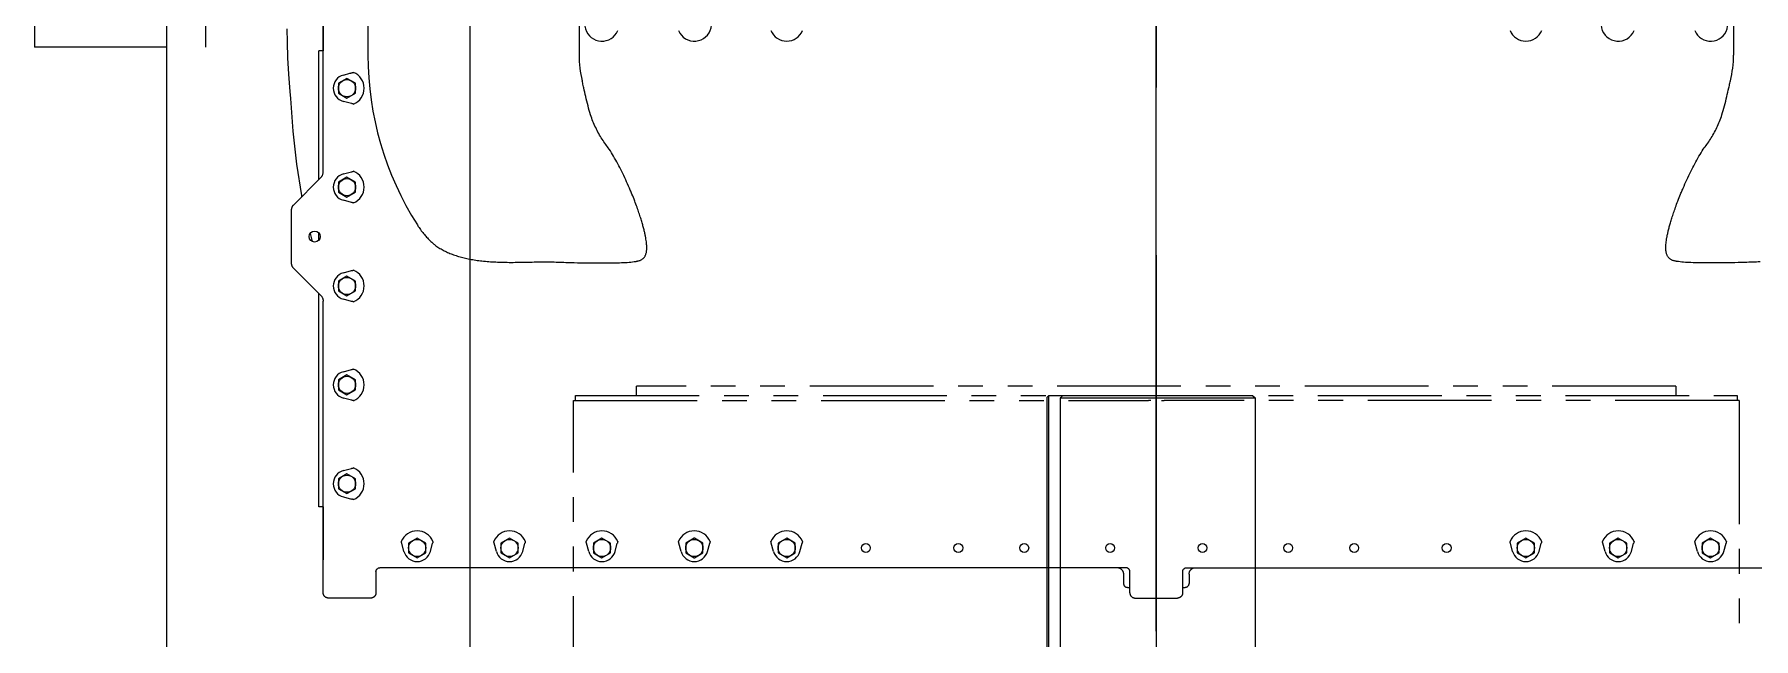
# Model space of a CAD drawing. Header units: millimetres. Extents: x 156850 to 204135, y 56350 to 74150.
# Drawn here: x 168550 to 169853, y 59748 to 60207 of the extents above; entities that cross this region are included whole.
import ezdxf

# ---------------------------------------------------------------- set-up
doc = ezdxf.new("R2010")
doc.units = ezdxf.units.MM
doc.header["$LTSCALE"] = 150
doc.linetypes.add('X-2F-PLAN$0$CENTER', pattern=[2, 1.25, -0.25, 0.25, -0.25])
doc.linetypes.add('X-2F-PLAN$0$PHANTOM2', pattern=[1.25, 0.625, -0.125, 0.125, -0.125, 0.125, -0.125])
doc.layers.add('-----33 Equipment', color=5, linetype='Continuous')

# ---------------------------------------------------------------- blocks, each defined once
blk = doc.blocks.new('X-2F-PLAN$0$A$C73FA2420')
at = {"color": 0, "linetype": 'Continuous'}
for p, q in [((254.4407061103266, 1471.230347391625), (275.512777594151, 1492.302418875392)), ((278.3402354875579, 1493.473590281908), (320.0276625137776, 1493.473590281908)), ((322.8551204071846, 1492.302418875392), (343.9271918908926, 1471.230347391625)), ((409.2064323804807, 1494.709055212792), (403.7903944135178, 1494.351781042817)), ((434.6470259559574, 1496.428880447289), (422.3596891531488, 1495.680108647794)), ((94.17534900072496, 1472.823448121897), (256.0338068406563, 1472.823448121897)), ((94.17534900072496, 1469.473590281908), (94.17534900072496, 1472.823448121897)), ((301.4919498034287, 1479.444553350098), (295.399336854578, 1477.734153960017)), ((296.3983671878232, 1472.823448121897), (301.9695308135124, 1472.823448121897)), ((342.3340911606792, 1472.823448121897), (440.175349000725, 1472.823448121897)), ((440.175349000725, 1469.473590281908), (440.175349000725, 1472.823448121897)), ((24.98394900071435, 1433.472219581774), (24.98394900071435, 1465.474960981926)), ((28.98257830052171, 1469.473590281908), (250.1995192702161, 1469.473590281908)), ((94.17534900072496, 1469.477610281901), (54.16124141553883, 1469.477610281901)), ((348.1683787311194, 1469.473590281908), (470.3856623757165, 1469.473590281908)), ((469.2066565857967, 1469.477610281901), (440.175349000725, 1469.477610281901)), ((101.6866604994284, 1454.132375662273), (100.0148104885593, 1447.892946479493)), ((107.9256125694374, 1457.94298063108), (104.1839551826706, 1451.462239932618)), ((104.1839551826706, 1451.44298063108), (107.9256125694374, 1444.962239932618)), ((115.4256063874345, 1457.952610281878), (107.942291613901, 1457.952610281878)), ((119.1839428186649, 1451.462239932618), (115.4422854318982, 1457.94298063108)), ((115.4422854318982, 1444.962239932618), (119.1839428186649, 1451.44298063108)), ((121.6812375020236, 1454.132375662273), (123.3530875127763, 1447.892946479493)), ((175.0148104885593, 1447.892946479493), (176.6866604994284, 1454.132375662273)), ((182.9256125694374, 1457.94298063108), (179.1839551826706, 1451.462239932618)), ((179.1839551826706, 1451.44298063108), (182.9256125694374, 1444.962239932618)), ((190.4256063874345, 1457.952610281878), (182.942291613901, 1457.952610281878)), ((194.1839428186649, 1451.462239932618), (190.4422854318982, 1457.94298063108)), ((190.4422854318982, 1444.962239932618), (194.1839428186649, 1451.44298063108)), ((196.6812375020236, 1454.132375662273), (198.3530875127763, 1447.892946479493)), ((250.0148104885593, 1447.892946479493), (251.6866604994284, 1454.132375662273)), ((257.9256125694374, 1457.94298063108), (254.1839551826706, 1451.462239932618)), ((254.1839551826706, 1451.44298063108), (257.9256125694374, 1444.962239932618)), ((265.4256063874345, 1457.952610281878), (257.942291613901, 1457.952610281878)), ((269.1839428186649, 1451.462239932618), (265.4422854318982, 1457.94298063108)), ((265.4422854318982, 1444.962239932618), (269.1839428186649, 1451.44298063108)), ((271.6812375020236, 1454.132375662273), (273.3530875127763, 1447.892946479493)), ((325.0148104885593, 1447.892946479493), (326.6866604994284, 1454.132375662273)), ((332.9256125694374, 1457.94298063108), (329.1839551826706, 1451.462239932618)), ((329.1839551826706, 1451.44298063108), (332.9256125694374, 1444.962239932618)), ((340.4256063874345, 1457.952610281878), (332.942291613901, 1457.952610281878)), ((344.1839428186649, 1451.462239932618), (340.4422854318982, 1457.94298063108)), ((340.4422854318982, 1444.962239932618), (344.1839428186649, 1451.44298063108)), ((346.6812375020236, 1454.132375662273), (348.3530875127763, 1447.892946479493)), ((400.0148104885593, 1447.892946479493), (401.6866604994284, 1454.132375662273)), ((407.9256125694374, 1457.94298063108), (404.1839551826706, 1451.462239932618)), ((404.1839551826706, 1451.44298063108), (407.9256125694374, 1444.962239932618)), ((415.4256063874345, 1457.952610281878), (407.942291613901, 1457.952610281878)), ((419.1839428186649, 1451.462239932618), (415.4422854318982, 1457.94298063108)), ((415.4422854318982, 1444.962239932618), (419.1839428186649, 1451.44298063108)), ((421.6812375020236, 1454.132375662273), (422.9938691396965, 1449.233567698917)), ((107.942291613901, 1444.952610281878), (115.4256063874345, 1444.952610281878)), ((182.942291613901, 1444.952610281878), (190.4256063874345, 1444.952610281878)), ((257.942291613901, 1444.952610281878), (265.4256063874345, 1444.952610281878)), ((332.942291613901, 1444.952610281878), (340.4256063874345, 1444.952610281878)), ((407.942291613901, 1444.952610281878), (415.4256063874345, 1444.952610281878)), ((460.7440007281257, 1435.580194746319), (436.7352989717619, 1435.580196279916)), ((44.98497702577151, 1429.473590281908), (28.98257830052171, 1429.473590281908)), ((47.98394900071435, 861.2765822567744), (47.98394900071435, 1426.474618306907)), ((60.30518362030853, 1408.275898783177), (66.54233509092592, 1409.947138482821)), ((59.22561256948393, 1404.767980631092), (55.48395518271718, 1398.28723993263)), ((55.48395518271718, 1398.267980631092), (59.22561256948393, 1391.78723993263)), ((66.7256063874811, 1404.77761028189), (59.24229161383118, 1404.77761028189)), ((70.48394281871151, 1398.28723993263), (66.74228543182835, 1404.767980631092)), ((66.74228543182835, 1391.78723993263), (70.48394281871151, 1398.267980631092)), ((59.24229161383118, 1391.77761028189), (66.7256063874811, 1391.77761028189)), ((60.30518362030853, 1388.281321780523), (66.54582523414865, 1386.609146899777)), ((59.22561256948393, 1334.767980631092), (55.48395518271718, 1328.28723993263)), ((66.7256063874811, 1334.77761028189), (59.24229161383118, 1334.77761028189)), ((60.30518362030853, 1338.275898783177), (66.54233509092592, 1339.947138482821)), ((70.48394281871151, 1328.28723993263), (66.74228543182835, 1334.767980631092)), ((55.48395518271718, 1328.267980631092), (59.22561256948393, 1321.78723993263)), ((59.24229161383118, 1321.77761028189), (66.7256063874811, 1321.77761028189)), ((60.30518362030853, 1318.281321780523), (66.54582523414865, 1316.609146899777)), ((66.74228543182835, 1321.78723993263), (70.48394281871151, 1328.267980631092)), ((59.22561256948393, 1264.767980631092), (55.48395518271718, 1258.28723993263)), ((66.7256063874811, 1264.77761028189), (59.24229161383118, 1264.77761028189)), ((60.30518362030853, 1268.275898783177), (66.54233509092592, 1269.947138482821)), ((70.48394281871151, 1258.28723993263), (66.74228543182835, 1264.767980631092)), ((460.7440007281257, 1275.635026058997), (436.7352989717619, 1275.63502428378)), ((55.48395518271718, 1258.267980631092), (59.22561256948393, 1251.78723993263)), ((59.24229161383118, 1251.77761028189), (66.7256063874811, 1251.77761028189)), ((66.74228543182835, 1251.78723993263), (70.48394281871151, 1258.267980631092)), ((60.30518362030853, 1248.281321780523), (66.54582523414865, 1246.609146899777)), ((60.30518362030853, 1198.275898783177), (66.54233509092592, 1199.947138482821)), ((59.22561256948393, 1194.767980631092), (55.48395518271718, 1188.28723993263)), ((55.48395518271718, 1188.267980631092), (59.22561256948393, 1181.78723993263)), ((66.7256063874811, 1194.77761028189), (59.24229161383118, 1194.77761028189)), ((70.48394281871151, 1188.28723993263), (66.74228543182835, 1194.767980631092)), ((66.74228543182835, 1181.78723993263), (70.48394281871151, 1188.267980631092)), ((59.24229161383118, 1181.77761028189), (66.7256063874811, 1181.77761028189)), ((60.30518362030853, 1178.281321780523), (66.54582523414865, 1176.609146899777)), ((59.22561256948393, 1124.767980631092), (55.48395518271718, 1118.28723993263)), ((66.7256063874811, 1124.77761028189), (59.24229161383118, 1124.77761028189)), ((60.30518362030853, 1128.275898783177), (66.54233509092592, 1129.947138482821)), ((70.48394281871151, 1118.28723993263), (66.74228543182835, 1124.767980631092)), ((55.48395518271718, 1118.267980631092), (59.22561256948393, 1111.78723993263)), ((59.24229161383118, 1111.77761028189), (66.7256063874811, 1111.77761028189)), ((60.30518362030853, 1108.281321780523), (66.54582523414865, 1106.609146899777)), ((66.74228543182835, 1111.78723993263), (70.48394281871151, 1118.267980631092)), ((33.12358952010982, 860.1384266769746), (33.12358952010982, 858.2776102818898)), ((43.12435104430187, 863.1379697623779), (36.1231326055713, 863.1379697623779)), ((24.98394900071435, 854.2789809819078), (24.98394900071435, 822.2762395818136)), ((28.98257830052171, 858.2776102818898), (44.98497702577151, 858.2776102818898)), ((28.98257830052171, 818.2776102818898), (44.98497702577151, 818.2776102818898)), ((33.12358952010982, 818.2776102818898), (33.12358952010982, 816.4167938866885)), ((43.12435104430187, 813.4172508012853), (36.1231326055713, 813.4172508012853)), ((47.98394900071435, 815.2786383068888), (47.98394900071435, 250.080602256814)), ((59.22561256948393, 564.7679806310916), (55.48395518271718, 558.2872399326297)), ((66.7256063874811, 564.7776102817734), (59.24229161383118, 564.7776102817734)), ((60.30518362030853, 568.2738987831981), (66.54582523414865, 569.9460736638866)), ((70.48394281871151, 558.2872399326297), (66.74228543182835, 564.7679806310916)), ((55.48395518271718, 558.2679806310916), (59.22561256948393, 551.7872399326297)), ((59.24229161383118, 551.7776102818898), (66.7256063874811, 551.7776102818898)), ((60.30518362030853, 548.2793217804865), (66.54233509092592, 546.6080820809002)), ((66.74228543182835, 551.7872399326297), (70.48394281871151, 558.2679806310916)), ((60.30518362030853, 498.2738987831981), (66.54582523414865, 499.9460736638866)), ((59.22561256948393, 494.7679806310916), (55.48395518271718, 488.2872399326297)), ((55.48395518271718, 488.2679806310916), (59.22561256948393, 481.7872399326297)), ((66.7256063874811, 494.7776102818898), (59.24229161383118, 494.7776102818898)), ((70.48394281871151, 488.2872399326297), (66.74228543182835, 494.7679806310916)), ((66.74228543182835, 481.7872399326297), (70.48394281871151, 488.2679806310916)), ((59.24229161383118, 481.7776102818898), (66.7256063874811, 481.7776102818898)), ((60.30518362030853, 478.2793217804865), (66.54233509092592, 476.6080820809002)), ((60.30518362030853, 428.2738987831981), (66.54582523414865, 429.9460736638866)), ((59.22561256948393, 424.7679806310916), (55.48395518271718, 418.2872399326297)), ((55.48395518271718, 418.2679806310916), (59.22561256948393, 411.7872399326297)), ((66.7256063874811, 424.7776102818898), (59.24229161383118, 424.7776102818898)), ((70.48394281871151, 418.2872399326297), (66.74228543182835, 424.7679806310916)), ((66.74228543182835, 411.7872399326297), (70.48394281871151, 418.2679806310916)), ((59.24229161383118, 411.7776102818898), (66.7256063874811, 411.7776102818898)), ((60.30518362030853, 408.2793217804865), (66.54233509092592, 406.6080820809002)), ((460.7440007281257, 400.9201945047243), (436.7352989717619, 400.9201962798834))]:
    blk.add_line(p, q, dxfattribs=at)
at = {"color": 0, "linetype": 'X-2F-PLAN$0$CENTER', "ltscale": 6}
blk.add_line((5.214987322688103e-05, 838.2776102818898), (3617.45746899338, 838.2776102818898), dxfattribs=at)
at = {"color": 0, "linetype": 'Continuous'}
for points in [[(403.7903362015495, 1494.3517774262), (379.1965753916884, 1492.455251700594), (354.0127775429282, 1489.645137145708), (330.2477434244938, 1485.969451142824), (329.3714210449252, 1485.786118237476)], [(422.3597037928412, 1495.680109755718), (415.8585571630392, 1495.189982090611), (409.2064323804807, 1494.709055212792)], [(456.743951694225, 1496.930616904225), (446.7183158983244, 1496.830074565718), (434.6470259559574, 1496.428880447289)]]:
    blk.add_lwpolyline(points, dxfattribs=at)
for centre, radius in [((299.1839490006678, 1475.952610281878), 4.19), ((111.6839490006678, 1451.452610281878), 6.5), ((186.6839490006678, 1451.452610281878), 6.5), ((261.6839490006678, 1451.452610281878), 6.5), ((336.6839490006678, 1451.452610281878), 6.5), ((411.6839490006678, 1451.452610281878), 6.5), ((62.98394900071435, 1398.27761028189), 6.5), ((62.98394900071435, 1328.27761028189), 6.5), ((62.98394900071435, 1258.27761028189), 6.5), ((62.98394900071435, 1188.27761028189), 6.5), ((62.98394900071435, 1118.27761028189), 6.5), ((62.98394900071435, 1058.27761028189), 3.3235), ((62.98394900071435, 988.2776102818898), 3.3235), ((62.98394900071435, 938.2776102818898), 3.3235), ((62.98394900071435, 873.2776102818898), 3.3235), ((62.98394900071435, 803.2776102818898), 3.3235), ((62.98394900071435, 738.2776102818898), 3.3235), ((62.98394900071435, 688.2776102818898), 3.3235), ((62.98394900071435, 618.2776102818898), 3.3235), ((62.98394900071435, 558.2776102818898), 6.5), ((62.98394900071435, 488.2776102818898), 6.5), ((62.98394900071435, 418.2776102818898), 6.5)]:
    blk.add_circle(centre, radius, dxfattribs=at)
for centre, radius, start, end in [((111.6839490006678, 1451.453610281926), 10.3499546541, 14.99999999860818, 165.0000000013918), ((186.6839490006678, 1451.453610281926), 10.3499546541, 14.99999999860818, 165.0000000013918), ((261.6839490006678, 1451.453610281926), 10.3499546541, 14.99999999860818, 165.0000000013918), ((336.6839490006678, 1451.453610281926), 10.3499546541, 14.99999999860818, 165.0000000013918), ((411.6839490006678, 1451.453610281926), 10.3499546541, 14.99999999860818, 165.0000000013918), ((111.6839490006678, 1451.452610281878), 13, 202.7409420991512, 337.2590579008488), ((111.6839490006678, 1451.452610281878), 7.5, 179.9264348670465, 180.0735651329535), ((111.6839490006678, 1451.452610281878), 7.5, 119.9264348688846, 120.073565134843), ((111.6839490006678, 1451.452610281878), 7.5, 59.92643486515699, 60.0735651311154), ((111.6839490006678, 1451.452610281878), 7.5, 359.9264348670465, 0.07356513295351769), ((186.6839490006678, 1451.452610281878), 13, 202.7409420991512, 337.2590579008488), ((186.6839490006678, 1451.452610281878), 7.5, 179.9264348670465, 180.0735651329535), ((186.6839490006678, 1451.452610281878), 7.5, 119.9264348688846, 120.073565134843), ((186.6839490006678, 1451.452610281878), 7.5, 59.92643486515699, 60.0735651311154), ((186.6839490006678, 1451.452610281878), 7.5, 359.9264348670465, 0.07356513295351769), ((261.6839490006678, 1451.452610281878), 13, 202.7409420991512, 337.2590579008488), ((261.6839490006678, 1451.452610281878), 7.5, 179.9264348670465, 180.0735651329535), ((261.6839490006678, 1451.452610281878), 7.5, 119.9264348688846, 120.073565134843), ((261.6839490006678, 1451.452610281878), 7.5, 59.92643486515699, 60.0735651311154), ((261.6839490006678, 1451.452610281878), 7.5, 359.9264348670465, 0.07356513295351769), ((336.6839490006678, 1451.452610281878), 13, 202.7409420991512, 337.2590579008488), ((336.6839490006678, 1451.452610281878), 7.5, 179.9264348670465, 180.0735651329535), ((336.6839490006678, 1451.452610281878), 7.5, 119.9264348688846, 120.073565134843), ((336.6839490006678, 1451.452610281878), 7.5, 59.92643486515699, 60.0735651311154), ((336.6839490006678, 1451.452610281878), 7.5, 359.9264348670465, 0.07356513295351769), ((411.6839490006678, 1451.452610281878), 13, 202.7409420991512, 337.6416388286989), ((411.6839490006678, 1451.452610281878), 7.5, 179.9264348670465, 180.0735651329535), ((411.6839490006678, 1451.452610281878), 7.5, 119.9264348688846, 120.073565134843), ((411.6839490006678, 1451.452610281878), 7.5, 59.92643486515699, 60.0735651311154), ((411.6839490006678, 1451.452610281878), 7.5, 359.9264348670465, 0.07356513295351769), ((111.6839490006678, 1451.452610281878), 7.5, 239.9264348651569, 240.0735651311154), ((111.6839490006678, 1451.452610281878), 7.5, 299.9264348688846, 300.073565134843), ((186.6839490006678, 1451.452610281878), 7.5, 239.9264348651569, 240.0735651311154), ((186.6839490006678, 1451.452610281878), 7.5, 299.9264348688846, 300.073565134843), ((261.6839490006678, 1451.452610281878), 7.5, 239.9264348651569, 240.0735651311154), ((261.6839490006678, 1451.452610281878), 7.5, 299.9264348688846, 300.073565134843), ((436.7352989717619, 1195.607610281906), 239.972585998, 90, 122.4528481735175), ((336.6839490006678, 1451.452610281878), 7.5, 239.9264348651569, 240.0735651311154), ((336.6839490006678, 1451.452610281878), 7.5, 299.9264348688846, 300.073565134843), ((411.6839490006678, 1451.452610281878), 7.5, 239.9264348651569, 240.0735651311154), ((411.6839490006678, 1451.452610281878), 7.5, 299.9264348688846, 300.073565134843), ((62.98394900071435, 1398.278610281879), 10.3499546541, 105.0000000026928, 254.9999999973072), ((62.98394900071435, 1398.27761028189), 13, 292.7497599909933, 67.26414971207727), ((62.98394900071435, 1398.27761028189), 7.5, 179.9264348670465, 180.0735651329535), ((62.98394900071435, 1398.27761028189), 7.5, 119.9264348688846, 120.073565134843), ((62.98394900071435, 1398.27761028189), 7.5, 59.92643486515699, 60.0735651311154), ((62.98394900071435, 1398.27761028189), 7.5, 359.9264348670465, 0.07356513295351769), ((420.6371383626247, 1220.922610281908), 209.972585998, 122.4528481735175, 122.7915755170499), ((62.98394900071435, 1398.27761028189), 7.5, 239.9264348651569, 240.0735651311154), ((62.98394900071435, 1398.27761028189), 7.5, 299.9264348688846, 300.073565134843), ((62.98394900071435, 1328.278610281879), 10.3499546541, 105.0000000026928, 254.9999999973072), ((62.98394900071435, 1328.27761028189), 7.5, 119.9264348688846, 120.073565134843), ((62.98394900071435, 1328.27761028189), 7.5, 59.92643486515699, 60.0735651311154), ((62.98394900071435, 1328.27761028189), 13, 292.7497599909933, 67.26414971207727), ((62.98394900071435, 1328.27761028189), 7.5, 179.9264348670465, 180.0735651329535), ((62.98394900071435, 1328.27761028189), 7.5, 239.9264348651569, 240.0735651311154), ((62.98394900071435, 1328.27761028189), 7.5, 299.9264348688846, 300.073565134843), ((62.98394900071435, 1328.27761028189), 7.5, 359.9264348670465, 0.07356513295351769), ((62.98394900071435, 1258.278610281879), 10.3499546541, 105.0000000026928, 254.9999999973072), ((62.98394900071435, 1258.27761028189), 7.5, 119.9264348688846, 120.073565134843), ((62.98394900071435, 1258.27761028189), 7.5, 59.92643486515699, 60.0735651311154), ((62.98394900071435, 1258.27761028189), 13, 292.7497599909933, 67.26414971207727), ((436.7352989717619, 1195.607610281906), 80.027414002, 90, 103.9750499472629), ((460.3839490006212, 1258.27761028189), 13, 36.16079588063602, 247.2502400090067), ((62.98394900071435, 1258.27761028189), 7.5, 179.9264348670465, 180.0735651329535), ((62.98394900071435, 1258.27761028189), 7.5, 239.9264348651569, 240.0735651311154), ((62.98394900071435, 1258.27761028189), 7.5, 299.9264348688846, 300.073565134843), ((62.98394900071435, 1258.27761028189), 7.5, 359.9264348670465, 0.07356513295351769), ((62.98394900071435, 1188.27761028189), 13, 292.7497599909933, 67.26414971207727), ((460.3839490006212, 1188.27761028189), 13, 112.7358502879227, 329.4355913851622), ((62.98394900071435, 1188.278610281879), 10.3499546541, 105.0000000026928, 254.9999999973072), ((62.98394900071435, 1188.27761028189), 7.5, 179.9264348670465, 180.0735651329535), ((62.98394900071435, 1188.27761028189), 7.5, 119.9264348688846, 120.073565134843), ((62.98394900071435, 1188.27761028189), 7.5, 59.92643486515699, 60.0735651311154), ((62.98394900071435, 1188.27761028189), 7.5, 359.9264348670465, 0.07356513295351769), ((62.98394900071435, 1188.27761028189), 7.5, 239.9264348651569, 240.0735651311154), ((62.98394900071435, 1188.27761028189), 7.5, 299.9264348688846, 300.073565134843), ((62.98394900071435, 1118.278610281879), 10.3499546541, 105.0000000026928, 254.9999999973072), ((62.98394900071435, 1118.27761028189), 7.5, 119.9264348688846, 120.073565134843), ((62.98394900071435, 1118.27761028189), 7.5, 59.92643486515699, 60.0735651311154), ((62.98394900071435, 1118.27761028189), 13, 292.7497599909933, 67.26414971207727), ((460.3839490006212, 1118.27761028189), 13, 112.7358502879227, 247.2502400090067), ((62.98394900071435, 1118.27761028189), 7.5, 179.9264348670465, 180.0735651329535), ((62.98394900071435, 1118.27761028189), 7.5, 239.9264348651569, 240.0735651311154), ((62.98394900071435, 1118.27761028189), 7.5, 299.9264348688846, 300.073565134843), ((62.98394900071435, 1118.27761028189), 7.5, 359.9264348670465, 0.07356513295351769), ((62.98394900071435, 558.2766102819005), 10.3499546541, 105.0000000026928, 254.9999999973072), ((62.98394900071435, 558.2776102818898), 7.5, 119.9264348688846, 120.073565134843), ((62.98394900071435, 558.2776102818898), 7.5, 59.92643486515699, 60.0735651311154), ((62.98394900071435, 558.2776102818898), 13, 292.7358502879227, 67.25024000900673), ((460.3839490006212, 558.2776102818898), 13, 112.7497599909933, 247.2641497120773), ((62.98394900071435, 558.2776102818898), 7.5, 179.9264348670465, 180.0735651329535), ((62.98394900071435, 558.2776102818898), 7.5, 239.9264348651569, 240.0735651311154), ((62.98394900071435, 558.2776102818898), 7.5, 299.9264348688846, 300.073565134843), ((62.98394900071435, 558.2776102818898), 7.5, 359.9264348670465, 0.07356513295351769), ((62.98394900071435, 488.2766102819005), 10.3499546541, 105.0000000026928, 254.9999999973072), ((62.98394900071435, 488.2776102818898), 13, 292.7358502879227, 67.25024000900673), ((460.3839490006212, 488.2776102818898), 13, 30.56440861483777, 247.2641497120773), ((62.98394900071435, 488.2776102818898), 7.5, 179.9264348670465, 180.0735651329535), ((62.98394900071435, 488.2776102818898), 7.5, 119.9264348688846, 120.073565134843), ((62.98394900071435, 488.2776102818898), 7.5, 59.92643486515699, 60.0735651311154), ((62.98394900071435, 488.2776102818898), 7.5, 359.9264348670465, 0.07356513295351769), ((62.98394900071435, 488.2776102818898), 7.5, 239.9264348651569, 240.0735651311154), ((62.98394900071435, 488.2776102818898), 7.5, 299.9264348688846, 300.073565134843), ((62.98394900071435, 418.2776102818898), 13, 292.7358502879227, 67.25024000900673), ((460.3839490006212, 418.2776102818898), 13, 112.7497599909933, 323.839204119364), ((62.98394900071435, 418.2766102819005), 10.3499546541, 105.0000000026928, 254.9999999973072), ((62.98394900071435, 418.2776102818898), 7.5, 179.9264348670465, 180.0735651329535), ((62.98394900071435, 418.2776102818898), 7.5, 119.9264348688846, 120.073565134843), ((62.98394900071435, 418.2776102818898), 7.5, 59.92643486515699, 60.0735651311154), ((62.98394900071435, 418.2776102818898), 7.5, 359.9264348670465, 0.07356513295351769), ((62.98394900071435, 418.2776102818898), 7.5, 239.9264348651569, 240.0735651311154), ((62.98394900071435, 418.2776102818898), 7.5, 299.9264348688846, 300.073565134843), ((436.7352989717619, 480.9476102818735), 80.027414002, 256.0249500527372, 270)]:
    blk.add_arc(centre, radius, start, end, dxfattribs=at)
for points, start_tangent, end_tangent in [([(278.3402354875579, 1493.473590281908), (277.8182835006155, 1493.43938087573), (277.3052922260249, 1493.33734202449), (276.8100227434188, 1493.169221342017), (276.340935059241, 1492.937892207119), (275.9060430866666, 1492.647304961691), (275.512777594151, 1492.302418875392)], (-0.999999999999892, 0), (-0.7071067811866528, -0.7071067811869789)), ([(322.8551204071846, 1492.302418875392), (322.4618549145525, 1492.647304961691), (322.0269629420945, 1492.937892207119), (321.5578752578003, 1493.169221342017), (321.0626057754271, 1493.33734202449), (320.5496145007201, 1493.43938087573), (320.0276625137776, 1493.473590281908)], (-0.7071067811866771, 0.7071067811860251), (-0.9999999999998921, 0)), ([(24.98394900071435, 1465.474960981926), (25.0181386647746, 1465.996897333476), (25.12033882993273, 1466.510671545402), (25.28814989700913, 1467.005079984781), (25.51983077183831, 1467.474931896722), (25.80996760900598, 1467.909164887504), (26.15495425090194, 1468.302585031721), (26.54837439500261, 1468.6475716735), (26.98260738584213, 1468.937708510726), (27.452459297725, 1469.169389385497), (27.9468677372206, 1469.337200452632), (28.4606419489719, 1469.43940061779), (28.98257830052171, 1469.473590281908)], (0, 1.00000000000049), (1.000000000000002, 0)), ([(54.16124141553883, 1469.477610281901), (54.08449600508902, 1469.477118812094)], (-1.00000000000013, 0), (-0.999918014139328, -0.01280488187309071)), ([(254.4407061103266, 1471.230347391625), (253.9392719920725, 1470.782225027913), (253.3902598753339, 1470.392694104288), (252.8022752808174, 1470.067725089029), (252.1801629343536, 1469.810037717805), (251.5346072460525, 1469.624057618203), (250.8709570977371, 1469.511287385074), (250.1995192702161, 1469.473590281908)], (-0.7071067811865032, -0.7071067811862496), (-0.9999999999999762, 0)), ([(343.9271918908926, 1471.230347391625), (344.4286260091467, 1470.782225027913), (344.9776381260017, 1470.392694104288), (345.5656227204017, 1470.067725089029), (346.1877350668656, 1469.810037717805), (346.8332907551667, 1469.624057618203), (347.4969409035984, 1469.511287385074), (348.1683787311194, 1469.473590281908)], (0.7071067811865032, -0.7071067811862496), (1.000000000000103, 0)), ([(99.68957894842606, 1446.451519475318), (99.69477673619986, 1446.498586165428), (99.70461457490455, 1446.571012609522), (99.7220563464798, 1446.671258267423), (99.74783300515264, 1446.800905816781), (99.78203791263513, 1446.958712500578), (99.82609428302385, 1447.149521548417), (99.88162951497361, 1447.378054692177), (99.94638493284583, 1447.633201995981), (100.0148104885593, 1447.892946479493)], (-0.03602188472290281, 0.9993510013123684), (0.2588190451243377, 0.9659258262825139)), ([(99.69454176106956, 1446.427263125486), (99.68957894842606, 1446.451519475318)], (-0.38656516472929, 0.922262095828881), (-0.03602188553861756, 0.9993510012907334)), ([(123.3530875127763, 1447.892946479493), (123.4216679821257, 1447.632603351085), (123.4864353194134, 1447.377383294282), (123.541857236647, 1447.149295735289), (123.5856459243223, 1446.959668231313), (123.6195837940322, 1446.80321386049), (123.645279803779, 1446.674251582706), (123.6628443745431, 1446.573798182013), (123.6728844551835, 1446.500780892908), (123.673356240266, 1446.427263125486)], (0.2588190451068259, -0.9659258262877112), (-0.3865651658675041, -0.9222620953560622)), ([(174.6895789484261, 1446.451519475318), (174.6947767361999, 1446.498586165428), (174.7046145749046, 1446.571012609522), (174.7220563464798, 1446.671258267423), (174.7478330051526, 1446.800905816781), (174.7820379126351, 1446.95871250052), (174.8260942830238, 1447.149521548417), (174.8816295149736, 1447.378054692177), (174.9463849328458, 1447.633201995981), (175.0148104885593, 1447.892946479493)], (-0.03602188472290281, 0.9993510013123684), (0.2588190451243377, 0.9659258262825139)), ([(174.6945417610696, 1446.427263125486), (174.6895789484261, 1446.451519475318)], (-0.38656516472929, 0.922262095828881), (-0.03602188553861756, 0.9993510012907334)), ([(198.3530875127763, 1447.892946479493), (198.4216679821257, 1447.632603351085), (198.4864353194134, 1447.377383294282), (198.541857236647, 1447.149295735289), (198.5856459243223, 1446.959668231313), (198.6195837940322, 1446.80321386049), (198.645279803779, 1446.674251582706), (198.6628443745431, 1446.573798182013), (198.6728844551835, 1446.500780892908), (198.673356240266, 1446.427263125486)], (0.2588190451068259, -0.9659258262877112), (-0.3865651658675041, -0.9222620953560622)), ([(249.6895789484261, 1446.451519475318), (249.6947767361999, 1446.498586165428), (249.7046145749046, 1446.571012609522), (249.7220563464798, 1446.671258267423), (249.7478330051526, 1446.800905816781), (249.7820379126351, 1446.95871250052), (249.8260942830238, 1447.149521548417), (249.8816295149736, 1447.378054692177), (249.9463849328458, 1447.633201995981), (250.0148104885593, 1447.892946479493)], (-0.03602188472290281, 0.9993510013123684), (0.2588190451243377, 0.9659258262825139)), ([(249.6945417610696, 1446.427263125486), (249.6895789484261, 1446.451519475318)], (-0.38656516472929, 0.922262095828881), (-0.03602188553861756, 0.9993510012907334)), ([(273.3530875127763, 1447.892946479493), (273.4216679821257, 1447.632603351085), (273.4864353194134, 1447.377383294282), (273.541857236647, 1447.149295735289), (273.5856459243223, 1446.959668231313), (273.6195837940322, 1446.80321386049), (273.645279803779, 1446.674251582706), (273.6628443745431, 1446.573798182013), (273.6728844551835, 1446.500780892908), (273.673356240266, 1446.427263125486)], (0.2588190451068259, -0.9659258262877112), (-0.3865651658675041, -0.9222620953560622)), ([(324.6895789484261, 1446.451519475318), (324.6947767361999, 1446.498586165428), (324.7046145749046, 1446.571012609522), (324.7220563464798, 1446.671258267423), (324.7478330051526, 1446.800905816781), (324.7820379126351, 1446.95871250052), (324.8260942830238, 1447.149521548417), (324.8816295149736, 1447.378054692177), (324.9463849328458, 1447.633201995981), (325.0148104885593, 1447.892946479493)], (-0.0360218846544787, 0.9993510013123684), (0.2588190451246551, 0.9659258262825139)), ([(324.6945417610696, 1446.427263125486), (324.6895789484261, 1446.451519475318)], (-0.3865651647258461, 0.922262095828881), (-0.03602188553861756, 0.9993510012907334)), ([(348.3530875127763, 1447.892946479493), (348.4216679821257, 1447.632603351085), (348.4864353194134, 1447.377383294282), (348.541857236647, 1447.149295735289), (348.5856459243223, 1446.959668231313), (348.6195837940322, 1446.80321386049), (348.645279803779, 1446.674251582706), (348.6628443745431, 1446.573798182013), (348.6728844551835, 1446.500780892908), (348.673356240266, 1446.427263125486)], (0.2588190451068259, -0.9659258262877112), (-0.3865651658675041, -0.9222620953560622)), ([(399.6895789484261, 1446.451519475318), (399.6947767361999, 1446.498586165428), (399.7046145749046, 1446.571012609522), (399.7220563464798, 1446.671258267423), (399.7478330051526, 1446.800905816781), (399.7820379126351, 1446.95871250052), (399.8260942830238, 1447.149521548417), (399.8816295149736, 1447.378054692177), (399.9463849328458, 1447.633201995981), (400.0148104885593, 1447.892946479493)], (-0.0360218846544787, 0.9993510013123684), (0.2588190451246551, 0.9659258262825139)), ([(399.6945417610696, 1446.427263125486), (399.6895789484261, 1446.451519475318)], (-0.3865651647258461, 0.922262095828881), (-0.03602188553861756, 0.9993510012907334)), ([(422.9938691396965, 1449.233567698917), (423.1775010179263, 1448.582823446079), (423.3736248202622, 1447.960980399919)], (0.2588190450857157, -0.9659258262932386), (0.3171838869643526, -0.9483640555450323)), ([(423.3736248202622, 1447.960980399919), (423.4475905339932, 1447.736919642193), (423.5179865881801, 1447.514756608289), (423.5792835659813, 1447.308228728827), (423.6287756316597, 1447.12526804721), (423.6665130080655, 1446.966882872803), (423.6932042897679, 1446.832982442807), (423.7099936899031, 1446.722106925386), (423.7179627743317, 1446.632211746008)], (0.317183886984937, -0.9483640555371486), (0.0474698596627006, -0.998872670776071)), ([(423.7179627743317, 1446.632211746008), (423.7144617488375, 1446.536669010296), (423.6997802366968, 1446.513797810476)], (0.04746248520416244, -0.9988730212065966), (-0.6800214007774245, -0.7331922629811383)), ([(28.98257830052171, 1429.473590281908), (28.4606419489719, 1429.50777994591), (27.9468677372206, 1429.609980111127), (27.452459297725, 1429.777791178203), (26.98260738584213, 1430.009472052974), (26.54837439500261, 1430.2996088902), (26.15495425090194, 1430.64459553198), (25.80996760900598, 1431.038015676197), (25.51983077183831, 1431.472248666978), (25.28814989700913, 1431.942100578919), (25.12033882993273, 1432.436509018298), (25.0181386647746, 1432.950283230224), (24.98394900071435, 1433.472219581774)], (-1, 0), (0, 1.000000000000489)), ([(44.98497702577151, 1429.473590281908), (45.41186281072441, 1429.443070599518), (45.83038950990885, 1429.352025025291), (46.23083800717723, 1429.202678828093), (46.60687865398359, 1428.997348334407), (46.94878304586746, 1428.741408446687), (47.25176716560964, 1428.43842432712), (47.50770705321338, 1428.096519935178), (47.7130375468405, 1427.720479288429), (47.86238374421373, 1427.320030790986), (47.9534293183824, 1426.901504091918), (47.98394900071435, 1426.474618306907)], (0.9999999999999787, 0), (0, -1.000000000000129)), ([(66.54233509092592, 1409.947138482821), (66.80194926937111, 1410.015530718374), (67.05727649317123, 1410.080333414488), (67.28623074071947, 1410.135969876312), (67.47817122912966, 1410.180276241619), (67.63560851570219, 1410.214382550912), (67.76402709970716, 1410.239907929092), (67.86578436463606, 1410.257593470684), (67.93861161509994, 1410.267407686391), (68.00823065207805, 1410.267464071105)], (0.9659258262909272, 0.2588190450949493), (0.9222964453214776, -0.3864832039631743)), ([(306.9192153844051, 1397.435274902324), (303.6371244768379, 1395.11761086958), (300.7028557807207, 1392.815598712885), (298.113760386128, 1390.547935273207), (295.8552122754045, 1388.32337370381), (293.9029805866303, 1386.138488263474), (292.2410292444983, 1383.994675436697)], (-0.8304078401704073, -0.557156009555325), (-0.5826294278774393, -0.8127379342513655)), ([(67.98753671813756, 1386.284054547024), (67.94044205185492, 1386.289142668713), (67.86594748240896, 1386.299273090728), (67.7634258599719, 1386.317185418506), (67.63553623482585, 1386.34267199639), (67.4776384846773, 1386.376927756588), (67.2855142565677, 1386.421322747192), (67.05797651212197, 1386.476649900782), (66.80446653813124, 1386.541007542401), (66.54582523414865, 1386.609146899777)], (-0.9991173425905165, -0.04200637731466141), (-0.9659258262834886, 0.2588190451227145)), ([(68.0111412826227, 1386.288976591488), (67.98753671813756, 1386.284054547024)], (-0.9222025915718236, -0.3867070985951908), (-0.9991173425833021, -0.04200637750683158)), ([(292.2410292444983, 1383.994675436697), (290.2503936578287, 1380.984532816277), (288.4503063096199, 1377.773909521522), (286.834036313463, 1374.354143294331), (285.3931481532054, 1370.711297848902), (284.1208897943143, 1366.831098543014), (283.0126972170547, 1362.702451464604)], (-0.582623943327936, -0.8127418659457679), (-0.23466848490574, -0.9720754611613348)), ([(283.0126972170547, 1362.702451464604), (282.0931825467851, 1358.456513679004), (281.3213083895389, 1353.940103857312), (280.6978702390334, 1349.148294557293), (280.2219952293672, 1344.075528444781), (279.890224683797, 1338.714428072679), (279.695253227721, 1333.050625245378), (279.6252954697702, 1327.066783219518), (279.6650952841155, 1320.747306513891), (279.7862593915779, 1314.26952084701), (279.9395671120146, 1307.970098387101), (280.0737232667161, 1302.076935825695)], (-0.2346675923038466, -0.9720756766436446), (0.01960453059628341, -0.9998078127221063)), ([(66.54233509092592, 1339.947138482821), (66.80194926937111, 1340.015530718374), (67.05727649317123, 1340.080333414488), (67.28623074071947, 1340.135969876312), (67.47817122912966, 1340.180276241619), (67.63560851570219, 1340.214382550912), (67.76402709970716, 1340.239907929092), (67.86578436463606, 1340.257593470684), (67.93861161509994, 1340.267407686391), (68.00823065207805, 1340.267464071105)], (0.9659258262909272, 0.2588190450949493), (0.92229644534536, -0.3864832039043869)), ([(67.98753671813756, 1316.284054547024), (67.94044205185492, 1316.289142668713), (67.86594748240896, 1316.299273090728), (67.7634258599719, 1316.317185418506), (67.63553623482585, 1316.34267199639), (67.4776384846773, 1316.376927756588), (67.2855142565677, 1316.421322747192), (67.05797651212197, 1316.476649900782), (66.80446653813124, 1316.541007542401), (66.54582523414865, 1316.609146899777)], (-0.9991173425932165, -0.04200637725706045), (-0.9659258262834886, 0.2588190451227145)), ([(68.0111412826227, 1316.288976591488), (67.98753671813756, 1316.284054547024)], (-0.9222025915718236, -0.3867070985951908), (-0.9991173425833021, -0.04200637750683158)), ([(279.9522357527167, 1295.789548750501), (279.5656243646517, 1284.293936428498), (279.3203781119082, 1274.146235224325), (279.1851953081787, 1265.110171749431), (279.1479038280668, 1257.096433122701), (279.2107357174391, 1249.865874025389), (279.3940143333748, 1243.405571613985), (279.7398946568137, 1237.696438296174), (280.3382966183126, 1232.688137855497)], (-0.03862356693466198, -0.9992538316550454), (0.164025232495879, -0.9864561435283307)), ([(280.0737232667161, 1302.076935825695), (280.0587778963381, 1299.989920968132), (280.0191572579788, 1297.894177352893), (279.9522357527167, 1295.789548750501)], (-0.001639514750241485, -0.9999986559946865), (-0.0386162154843521, -0.9992541157792116)), ([(66.54233509092592, 1269.947138482821), (66.80194926937111, 1270.015530718374), (67.05727649317123, 1270.080333414488), (67.28623074071947, 1270.135969876312), (67.47817122912966, 1270.180276241619), (67.63560851570219, 1270.214382550912), (67.76402709970716, 1270.239907929092), (67.86578436463606, 1270.257593470684), (67.93861161509994, 1270.267407686391), (68.00823065207805, 1270.267464071105)], (0.9659258262909272, 0.2588190450949493), (0.92229644534536, -0.3864832039043869)), ([(365.5046361853601, 1252.753375254921), (369.0442418750608, 1255.440775689203), (372.9799492097227, 1258.092801534105), (377.2805915096542, 1260.644170321117), (381.8346082093194, 1262.996004900197), (386.5687039759941, 1265.093429695), (391.4036159135867, 1266.893490978226)], (0.7790729934634174, 0.6269332267920285), (0.9474236152571516, 0.3199820202028296)), ([(391.4036159135867, 1266.893490978226), (398.431730045937, 1268.826529354323), (405.3712607551133, 1270.546323177987), (411.9479930817615, 1272.050156138197)], (0.9603134649901358, 0.2789230161866695), (0.9760805743547641, 0.2174090898911029)), ([(411.9479930817615, 1272.050156138197), (413.761923110229, 1272.45454876771), (415.5825913419249, 1272.860356771329), (417.4087229247671, 1273.266290472879)], (0.9760807864131911, 0.2174081378306348), (0.9762631011599845, 0.2165879897719322)), ([(335.898893614416, 1237.422136964393), (342.2890652142232, 1240.276592856622), (348.4619438342052, 1243.232989986427), (354.3950797165744, 1246.291961699782), (360.0753157980507, 1249.460332639399), (365.5046361853601, 1252.753375254921)], (0.9180896543320571, 0.3963727874217075), (0.8447128531146574, 0.5352197640062336)), ([(67.98753671813756, 1246.284054547024), (67.94044205185492, 1246.289142668713), (67.86594748240896, 1246.299273090728), (67.7634258599719, 1246.317185418506), (67.63553623482585, 1246.34267199639), (67.4776384846773, 1246.376927756588), (67.2855142565677, 1246.421322747192), (67.05797651212197, 1246.476649900782), (66.80446653813124, 1246.541007542401), (66.54582523414865, 1246.609146899777)], (-0.9991173425932165, -0.04200637725706045), (-0.9659258262834886, 0.2588190451227145)), ([(68.0111412826227, 1246.288976591488), (67.98753671813756, 1246.284054547024)], (-0.9222025915718236, -0.3867070985951908), (-0.9991173425833021, -0.04200637750683158)), ([(280.3382966183126, 1232.688137855497), (280.4357283880236, 1232.129350950185), (280.5417062297929, 1231.575698999921), (280.6571610545507, 1231.027524361911)], (0.16422039964601, -0.9864236718270338), (0.215837284984104, -0.9764293453240231)), ([(280.6571610545507, 1231.027524361911), (280.9645223073894, 1229.899170627003), (281.3311531227082, 1228.954570279107), (281.7481926131295, 1228.154247187311), (282.2137654485414, 1227.465777824924), (282.7276699600043, 1226.868918255379), (283.3040018503089, 1226.339436483511), (283.9633192074252, 1225.862828884681), (284.7237657629885, 1225.437489066797), (285.6024226847803, 1225.068125022692), (286.6201907929499, 1224.761439085589), (287.818540608394, 1224.523968013527), (289.2079446736025, 1224.372924098629), (290.7292252136394, 1224.321849963919), (292.3713132926496, 1224.368077962019), (294.169349646545, 1224.511332037277), (296.1588339044247, 1224.757602994214), (298.3722311191959, 1225.116796055983), (300.834719772567, 1225.600358084426), (303.5308369484264, 1226.211881717085), (306.446606604266, 1226.953263403208), (309.644668342662, 1227.847126055392), (313.1908576423302, 1228.921372134413), (317.1074262509355, 1230.196027802478), (321.3787344674347, 1231.681669009675), (326.1030093411682, 1233.433369246311), (331.3656763475155, 1235.516957232205)], (0.2158006319467658, -0.9764374466661377), (0.9255120111612463, 0.3787182556945408)), ([(331.3656763475155, 1235.516957232205), (332.8792057184037, 1236.141754903307), (334.3903366958257, 1236.776729682519), (335.898893614416, 1237.422136964393)], (0.9255162872418442, 0.3787078056362893), (0.91808915413362, 0.3963739459931483)), ([(66.54233509092592, 1199.947138482821), (66.80194926937111, 1200.015530718374), (67.05727649317123, 1200.080333414488), (67.28623074071947, 1200.135969876312), (67.47817122912966, 1200.180276241619), (67.63560851570219, 1200.214382550912), (67.76402709970716, 1200.239907929092), (67.86578436463606, 1200.257593470684), (67.93861161509994, 1200.267407686391), (68.00823065207805, 1200.267464071105)], (0.9659258262909272, 0.2588190450949493), (0.9222964453214776, -0.3864832039631743)), ([(67.98753671813756, 1176.284054547024), (67.94044205185492, 1176.289142668713), (67.86594748240896, 1176.299273090728), (67.7634258599719, 1176.317185418506), (67.63553623482585, 1176.34267199639), (67.4776384846773, 1176.376927756588), (67.2855142565677, 1176.421322747192), (67.05797651212197, 1176.476649900782), (66.80446653813124, 1176.541007542401), (66.54582523414865, 1176.609146899777)], (-0.9991173425932165, -0.04200637725706045), (-0.9659258262834886, 0.2588190451227145)), ([(68.0111412826227, 1176.288976591488), (67.98753671813756, 1176.284054547024)], (-0.9222025915718236, -0.3867070985951908), (-0.9991173425833021, -0.04200637750683158)), ([(66.54233509092592, 1129.947138482821), (66.80194926937111, 1130.015530718374), (67.05727649317123, 1130.080333414488), (67.28623074071947, 1130.135969876312), (67.47817122912966, 1130.180276241619), (67.63560851570219, 1130.214382550912), (67.76402709970716, 1130.239907929092), (67.86578436463606, 1130.257593470684), (67.93861161509994, 1130.267407686391), (68.00823065207805, 1130.267464071105)], (0.9659258262909272, 0.2588190450949493), (0.9222964453214776, -0.3864832039631743)), ([(67.98753671813756, 1106.284054547024), (67.94044205185492, 1106.289142668713), (67.86594748240896, 1106.299273090728), (67.7634258599719, 1106.317185418506), (67.63553623482585, 1106.34267199639), (67.4776384846773, 1106.376927756588), (67.2855142565677, 1106.421322747192), (67.05797651212197, 1106.476649900782), (66.80446653813124, 1106.541007542401), (66.54582523414865, 1106.609146899777)], (-0.9991173425905165, -0.04200637731466141), (-0.9659258262834886, 0.2588190451227145)), ([(68.0111412826227, 1106.288976591488), (67.98753671813756, 1106.284054547024)], (-0.9222025915718236, -0.3867070985951908), (-0.9991173425833021, -0.04200637750683158)), ([(36.1231326055713, 863.1379697623779), (35.73154060461093, 863.1123054907075), (35.34668112546206, 863.035756524012), (34.97513407329097, 862.909638619225), (34.62324960937258, 862.7361135010724), (34.29704040882643, 862.51815125742), (34.00207986612804, 862.2594792752061), (33.7434079105733, 861.9645187243004), (33.52544570411555, 861.6383095392957), (33.35192062240094, 861.2864251104183), (33.2258027435746, 860.9148781013791), (33.1492537894519, 860.5300186601235), (33.12358952010982, 860.1384266769746)], (-1.000000000000012, 0), (0, -0.9999999999999818)), ([(47.98650485184044, 866.9743841185118), (47.84303842869122, 866.4858612501994), (47.62850731005892, 865.9679191478062), (47.35734592832159, 865.4772774911253), (47.03296423552092, 865.0200976040214), (46.65943873743527, 864.602120368625), (46.24146149156149, 864.228594897897), (45.78428161516786, 863.904213243397), (45.29363998887129, 863.6330519022304), (44.77569792896975, 863.4185208177078), (44.23696066543926, 863.2633204724989), (43.68419621314388, 863.169407543377), (43.12435104430187, 863.1379697623779)], (-0.232567914138463, -0.9725801588110833), (-1.000000000000006, 0)), ([(44.98497702577151, 858.2776102818898), (45.41186281072441, 858.3081299642217), (45.83038950990885, 858.3991755383904), (46.23083800717723, 858.548521735589), (46.60687865398359, 858.7538522292743), (46.94878304586746, 859.0097921169945), (47.25176716560964, 859.3127762366203), (47.50770705321338, 859.6546806285041), (47.7130375468405, 860.0307212753105), (47.86238374421373, 860.4311697726953), (47.9534293183824, 860.8496964718215), (47.98394900071435, 861.2765822567744)], (1.000000000000015, 0), (0, 1.000000000000313)), ([(28.98257830052171, 858.2776102818898), (28.4606419489719, 858.2434206178295), (27.9468677372206, 858.1412204526132), (27.452459297725, 857.9734093854786), (26.98260738584213, 857.7417285107076), (26.54837439500261, 857.4515916734817), (26.15495425090194, 857.1066050317022), (25.80996760900598, 856.7131848874851), (25.51983077183831, 856.2789518967038), (25.28814989700913, 855.8090999848209), (25.12033882993273, 855.3146915453835), (25.0181386647746, 854.8009173335158), (24.98394900071435, 854.2789809819078)], (-1, 0), (0, -1.000000000000292)), ([(28.98257830052171, 818.2776102818898), (28.4606419489719, 818.3117999458918), (27.9468677372206, 818.4140001111082), (27.452459297725, 818.5818111781846), (26.98260738584213, 818.8134920530138), (26.54837439500261, 819.1036288901814), (26.15495425090194, 819.4486155320192), (25.80996760900598, 819.842035676178), (25.51983077183831, 820.2762686670176), (25.28814989700913, 820.7461205789004), (25.12033882993273, 821.2405290182796), (25.0181386647746, 821.7543032302056), (24.98394900071435, 822.2762395818136)], (-1, 0), (0, 1.000000000000292)), ([(33.12358952010982, 816.4167938866885), (33.1492537894519, 816.0252019035979), (33.2258027435746, 815.640342462284), (33.35192062240094, 815.268795453303), (33.52544570411555, 814.9169110244256), (33.7434079105733, 814.590701839421), (34.00207986612804, 814.2957412885153), (34.29704040882643, 814.0370693063014), (34.62324960937258, 813.8191070625908), (34.97513407329097, 813.6455819444964), (35.34668112546206, 813.5194640397094), (35.73154060461093, 813.4429150730139), (36.1231326055713, 813.4172508012853)], (0, -1.000000000000243), (0.9999999999999796, 0)), ([(43.12435104430187, 813.4172508012853), (43.68419621314388, 813.3858130202862), (44.23696066543926, 813.2919000912225), (44.77569792896975, 813.1366997460136), (45.29363998875488, 812.922168661491), (45.78428161516786, 812.6510073203244), (46.24146149144508, 812.3266256658826), (46.65943873743527, 811.9531001952128), (47.03296423552092, 811.5351229597), (47.35734592832159, 811.0779430727125), (47.62850731005892, 810.5873014160316), (47.84303842869122, 810.0693593135802), (47.98650485184044, 809.5808364452096)], (1.000000000000006, 0), (0.2325679141526416, -0.9725801588075587)), ([(44.98497702577151, 818.2776102818898), (45.41186281072441, 818.2470905994996), (45.83038950990885, 818.1560450252728), (46.23083800717723, 818.0066988280741), (46.60687865398359, 817.8013683343888), (46.94878304586746, 817.5454284467269), (47.25176716560964, 817.2424443271011), (47.50770705321338, 816.9005399352172), (47.7130375468405, 816.5244992884109), (47.86238374421373, 816.1240507910261), (47.9534293183824, 815.7055240918999), (47.98394900071435, 815.2786383068888)], (0.9999999999999787, 0), (0, -1.000000000000129)), ([(66.54582523414865, 569.9460736638866), (66.82408594246954, 570.0192837562063), (67.0715153478086, 570.0819324902259), (67.28781336953398, 570.1344430265017), (67.47569630632643, 570.1778571974137), (67.63489889691118, 570.2124156026985), (67.76567930052988, 570.2384586322005), (67.86786716757342, 570.2562492720899), (67.94100845861249, 570.2661377062905), (68.0111412826227, 570.2662439721753)], (0.9659258262914036, 0.2588190450941861), (0.9222025915604455, -0.3867070986137884)), ([(67.98459024634212, 546.2828319693799), (67.93740659812465, 546.2879398820223), (67.86276600440033, 546.2981012964738), (67.76020355720539, 546.3160308406223), (67.63229842262808, 546.3415279245237), (67.47434478031937, 546.3758017842774), (67.28217002982274, 546.420213524194), (67.05463660601526, 546.4755433301907), (66.8010999871185, 546.5399096467881), (66.54233509092592, 546.6080820809002)], (-0.9991247508233189, -0.04182980147758152), (-0.9659258262828021, 0.2588190451253645)), ([(68.00823065207805, 546.2877564926166), (67.98459024634212, 546.2828319693799)], (-0.9222964449506983, -0.3864832048521522), (-0.9991247507735977, -0.04182980268349697)), ([(66.54582523414865, 499.9460736638866), (66.82408594246954, 500.0192837562063), (67.0715153478086, 500.0819324902259), (67.28781336953398, 500.1344430265017), (67.47569630632643, 500.1778571974137), (67.63489889691118, 500.2124156026985), (67.76567930052988, 500.2384586322005), (67.86786716757342, 500.2562492720899), (67.94100845861249, 500.2661377062905), (68.0111412826227, 500.2662439721753)], (0.9659258262914036, 0.2588190450941861), (0.9222025915604455, -0.3867070986137884)), ([(67.98459024634212, 476.2828319693799), (67.93740659812465, 476.2879398820223), (67.86276600440033, 476.2981012964738), (67.76020355720539, 476.3160308406223), (67.63229842262808, 476.3415279245237), (67.47434478031937, 476.3758017842774), (67.28217002982274, 476.420213524194), (67.05463660601526, 476.4755433301907), (66.8010999871185, 476.5399096467881), (66.54233509092592, 476.6080820809002)], (-0.9991247508233189, -0.04182980147398833), (-0.9659258262828021, 0.2588190451260018)), ([(68.00823065207805, 476.2877564926166), (67.98459024634212, 476.2828319693799)], (-0.9222964449506983, -0.3864832048521522), (-0.9991247507735977, -0.04182980268349697)), ([(279.9522357527167, 380.7656718132203), (279.5656243646517, 392.2612841352238), (279.3203781119082, 402.4089853393962), (279.1851953081787, 411.4450488142902), (279.1479038280668, 419.4587874410208), (279.2107357174391, 426.6893465382745), (279.3940143333748, 433.1496489496785), (279.7398946568137, 438.858782267489), (280.3382966183126, 443.8670827082242)], (-0.03862356693466198, 0.9992538316550158), (0.1640252324956224, 0.9864561435283197)), ([(280.3382966183126, 443.8670827082242), (280.4357283880236, 444.4258696134784), (280.5417062297929, 444.9795215638005), (280.6571610545507, 445.5276962018106)], (0.1642203996460763, 0.9864236718266416), (0.2158372849841041, 0.976429345324328)), ([(280.6571610545507, 445.5276962018106), (280.9645223073894, 446.6560499367188), (281.3311531227082, 447.6006502846139), (281.7481926131295, 448.4009733764105), (282.2137654485414, 449.0894427387975), (282.7276699600043, 449.6863023084006), (283.3040018503089, 450.2157840802101), (283.9633192074252, 450.6923916789819), (284.7237657629885, 451.1177314969245), (285.6024226847803, 451.4870955410297), (286.6201907929499, 451.7937814780744), (287.818540608394, 452.031252550194), (289.2079446736025, 452.1822964650928), (290.7292252136394, 452.2333705998026), (292.3713132926496, 452.1871426017024), (294.169349646545, 452.0438885263866), (296.1588339044247, 451.7976175695076), (298.3722311191959, 451.4384245076799), (300.834719772567, 450.9548624792951), (303.5308369484264, 450.3433388465783), (306.446606604266, 449.6019571605138), (309.644668342662, 448.7080945083289), (313.1908576423302, 447.6338484293083), (317.1074262509355, 446.3591927611851), (321.3787344674347, 444.8735515539884), (326.1030093411682, 443.1218513174099), (331.3656763475155, 441.0382633315166)], (0.2158006319467658, 0.9764374466658461), (0.9255120111612463, -0.3787182556944805)), ([(66.54582523414865, 429.9460736638866), (66.82408594246954, 430.0192837562063), (67.0715153478086, 430.0819324902259), (67.28781336953398, 430.1344430265017), (67.47569630632643, 430.1778571974137), (67.63489889691118, 430.2124156026985), (67.76567930052988, 430.2384586322005), (67.86786716757342, 430.2562492720899), (67.94100845861249, 430.2661377062905), (68.0111412826227, 430.2662439721753)], (0.9659258262914036, 0.2588190450941861), (0.9222025915604455, -0.3867070986137884)), ([(331.3656763475155, 441.0382633315166), (332.8792057184037, 440.4134656604147), (334.3903366958257, 439.7784908812027), (335.898893614416, 439.1330835993285)], (0.9255162872418442, -0.3787078056364976), (0.91808915413362, -0.3963739459933562)), ([(335.898893614416, 439.1330835993285), (342.2890652142232, 436.2786277070991), (348.4619438342052, 433.3222305772942), (354.3950797165744, 430.2632588638808), (360.0753157980507, 427.0948879243224), (365.5046361853601, 423.8018453088007)], (0.9180896543320571, -0.3963727874216831), (0.8447128531146568, -0.5352197640062333)), ([(365.5046361853601, 423.8018453088007), (369.0442418750608, 421.1144448745181), (372.9799492097227, 418.4624190296163), (377.2805915096542, 415.9110502426047), (381.8346082093194, 413.5592156635248), (386.5687039759941, 411.4617908687214), (391.4036159135867, 409.6617295854958)], (0.7790729934634174, -0.6269332267920669), (0.9474236152571516, -0.3199820202028296)), ([(67.98459024634212, 406.2828319693799), (67.93740659812465, 406.2879398820223), (67.86276600440033, 406.2981012964738), (67.76020355720539, 406.3160308406223), (67.63229842262808, 406.3415279245237), (67.47434478031937, 406.3758017842774), (67.28217002982274, 406.420213524194), (67.05463660601526, 406.4755433301907), (66.8010999871185, 406.5399096467881), (66.54233509092592, 406.6080820809002)], (-0.9991247508233189, -0.04182980147398833), (-0.9659258262828021, 0.2588190451260018)), ([(68.00823065207805, 406.2877564926166), (67.98459024634212, 406.2828319693799)], (-0.9222964449506983, -0.3864832048521522), (-0.9991247507735977, -0.04182980268349697)), ([(391.4036159135867, 409.6617295854958), (398.431730045937, 407.7286912093987), (405.3712607551133, 406.0088973856764), (411.9479930817615, 404.5050644255243)], (0.9603134649901358, -0.2789230161866227), (0.9760805743547708, -0.2174090898911166)), ([(411.9479930817615, 404.5050644255243), (413.761923110229, 404.1006717960117), (415.5825913419249, 403.6948637923924), (417.4087229247671, 403.2889300907846)], (0.9760807864131911, -0.217408137830543), (0.9762631011600473, -0.2165879897719284))]:
    blk.add_spline(points, degree=3, dxfattribs=dict(at, start_tangent=start_tangent, end_tangent=end_tangent))
blk = doc.blocks.new('X-2F-PLAN$0$A$C13F33EB5')
at = {"color": 0, "linetype": 'X-2F-PLAN$0$PHANTOM2'}
for p, q in [((2848.981273275102, 1080.499925331387), (3090.98127085506, 1080.499925331387)), ((3090.98127085506, 1080.499925331387), (3090.98127085506, 644.9931423552334)), ((3090.98127085506, 1078.999925346405), (3094.981270815129, 1078.999925346405)), ((3094.981270815129, 1078.999925346405), (3094.981270815129, 198.9999341464136)), ((3094.981270815129, 1032.6999258094), (3101.981270745047, 1032.6999258094)), ((3101.981270745047, 245.2999336834182), (3101.981270745047, 1032.6999258094)), ((3079.981270965072, 639.296577665722), (3079.981270965072, 638.7032818270964)), ((3090.98127085506, 644.499929691432), (3090.98127085506, 644.9931423552334)), ((3090.98127085506, 642.9999297063914), (3090.98127085506, 644.499929691432)), ((3090.98127085506, 634.999929786427), (3090.98127085506, 633.4999298013863)), ((3090.98127085506, 633.4999298013863), (3090.98127085506, 633.0067171360715)), ((3090.98127085506, 197.4999341614312), (3090.98127085506, 633.0067171360715)), ((3101.981270745047, 245.2999336834182), (3094.981270815129, 245.2999336834182)), ((3090.98127085506, 197.4999341614312), (2848.981273275102, 197.4999341614312)), ((3094.981270815129, 198.9999341464136), (3090.98127085506, 198.9999341464136))]:
    blk.add_line(p, q, dxfattribs=at)
at = {"color": 0, "linetype": 'Continuous'}
for p, q in [((2864.98127311503, 720.3999289324274), (3094.981270815129, 720.3999289324274)), ((3093.381270831102, 721.999928916397), (2866.581273099058, 721.999928916397)), ((3093.381270831102, 721.999928916397), (3094.981270815129, 720.3999289324274)), ((3094.981270815129, 720.3999289324274), (3094.981270815129, 709.745953660924)), ((3092.981270835036, 711.8078956144745), (2864.98127311503, 711.8078956144745)), ((3092.981270835036, 711.8078956144745), (3092.981270835036, 563.9999304963858)), ((3094.981270815129, 709.745953660924), (3094.981270815129, 565.9999304764206)), ((3092.981270835036, 563.9999304963858), (2862.936192401918, 563.9999304963858)), ((3094.981270815129, 565.9999304764206), (3092.981270835036, 563.9999304963858))]:
    blk.add_line(p, q, dxfattribs=at)
at = {"color": 0}
blk.add_line((3101.981270745047, 638.9999297463801), (18.19866604509298, 638.9999297463801), dxfattribs=at)
at = {"color": 0, "linetype": 'Continuous'}
blk.add_open_spline([(3094.98127081478, 709.7459536616225), (3094.314900221885, 710.433554887888), (3093.648224826786, 711.1208616027725), (3092.981270834804, 711.8078956148238)], degree=3, dxfattribs=at)
blk = doc.blocks.new('X-2F-PLAN$0$zw$C47F')
at = {"layer": '-----33 Equipment'}
for p, q in [((3540.855062095332, 2536.297062433208), (3340.855062095565, 2536.297062433208)), ((3340.855062095565, 2436.297062433208), (3340.855062095565, 2536.297062433208)), ((6141.055062095518, 2436.297062433208), (159.7826047701528, 2436.297062433208)), ((3340.855062095565, 2406.297062433208), (3540.855062095332, 2406.297062433208)), ((3425.855062095448, 2206.297062433208), (2437.980062096147, 2206.297062433208))]:
    blk.add_line(p, q, dxfattribs=at)
at = {"layer": '-----33 Equipment', "ltscale": 0.02}
for p, q in [((3183.09906466282, 1686.297062433208), (2844.459669028642, 1686.297062433208)), ((3715.526730383746, 1686.297062433208), (3310.18599007302, 1686.297062433208))]:
    blk.add_line(p, q, dxfattribs=at)
at = {"layer": '-----33 Equipment'}
for name, p in [('X-2F-PLAN$0$A$C73FA2420', (2898.048655769322, 848.0194521513768)), ('X-2F-PLAN$0$A$C13F33EB5', (-18.19866604509298, 1047.297132686828))]:
    blk.add_blockref(name, p, dxfattribs=at)

msp = doc.modelspace()

# ---------------------------------------------------------------- block references
at = {"layer": '-----33 Equipment', "rotation": 90.00000000000001}
msp.add_blockref('X-2F-PLAN$0$zw$C47F', (171086.2969182906, 56856.21575695543), dxfattribs=at)

doc.saveas('drawing.dxf')
